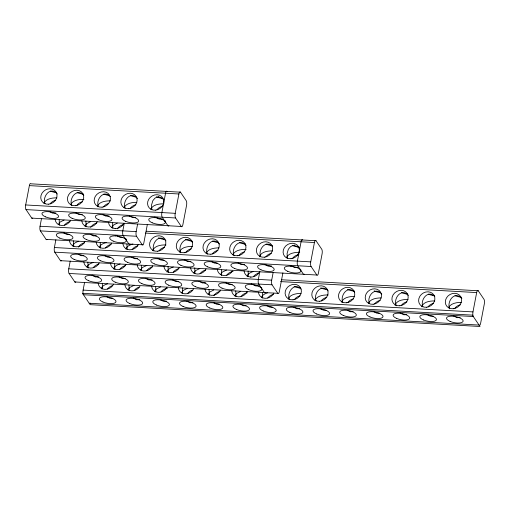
<?xml version="1.0" encoding="UTF-8"?>
<svg xmlns="http://www.w3.org/2000/svg" width="510" height="510" viewBox="0 0 510 510"><rect width="100%" height="100%" fill="white"/><g stroke="black" fill="none" stroke-linecap="round" stroke-linejoin="round"><path stroke-width="0.76" d="M125.983 249.167C126.556 246.03 130.273 244.87 132.919 244.016M152.688 250.659C154.409 245.597 161.402 244.781 166.037 244.94M179.386 252.15C181.063 247.152 187.935 246.33 192.506 246.413M341.617 302.188C343.294 297.19 350.166 296.367 354.731 296.45M72.579 246.088C73.153 243.232 76.43 242.078 78.859 241.217M99.278 247.579C99.954 244.507 103.575 243.372 106.214 242.524M261.509 297.617C262.057 294.837 265.226 293.677 267.578 292.816M288.214 299.115C289.973 294.264 296.584 293.435 301.085 293.441M84.928 226.204L86.604 223.692L90.582 221.627M111.633 227.702L113.309 225.184L117.287 223.119M208.112 294.544L209.788 292.026L213.76 289.96M234.81 296.036L236.493 293.524L240.465 291.452M314.925 300.517C316.908 295.634 323.62 294.812 328.261 294.978M87.879 262.376L88.173 268.107M100.228 242.581L100.464 248.083M114.584 263.868L114.877 269.599M126.926 244.08L127.168 249.581M141.289 265.359L141.474 270.631M59.198 219.58L59.358 225.076M73.555 240.867L73.765 246.591M85.903 221.079L86.107 226.803M112.608 222.57L112.812 228.295M128.973 284.931L129.132 290.426M155.677 286.422L155.831 291.918M182.382 287.92L182.535 293.409M209.081 289.412L209.291 295.137M221.429 269.624L221.691 275.572M235.786 290.904L235.99 296.629M248.134 271.116L248.287 276.611M262.491 292.402L262.695 298.12M58.236 224.623L60.014 222.111L64.081 220.065M86.949 267.195C87.777 264.32 91.099 263.211 93.649 262.376M123.987 207.819C125.989 203.152 132.332 202.311 136.846 202.33M128.01 289.973L129.789 287.462L134.066 285.345M150.692 209.31C152.694 204.644 159.037 203.802 163.544 203.822M154.715 291.465L156.493 288.953L160.561 286.907M181.42 292.957L183.198 290.445L187.266 288.399M220.467 274.66L222.245 272.149L226.523 270.032M232.809 254.873C234.919 250.078 241.491 249.25 246.145 249.422M102.312 283.216L102.427 288.928M168.058 266.411L168.281 272.589M194.763 267.903L194.884 273.621M25.678 204.956L29.37 185.621A3.525 1.122 -86.8 0 1 30.944 183.817L180.476 192.181L186.22 200.698A3.525 1.122 -86.8 0 1 186.564 205.339L182.873 224.674A3.525 1.122 -86.8 0 1 181.305 226.478L31.767 218.114L26.023 209.597A3.525 1.122 -86.8 0 1 25.678 204.956L175.217 213.32L178.908 193.985A3.525 1.122 -86.8 0 1 180.476 192.181M46.977 239.458A3.525 1.122 -86.8 0 1 46.123 239.4L40.379 230.883A3.525 1.122 -86.8 0 1 40.035 226.242L41.514 218.509M146.217 231.228L316.002 240.726L321.746 249.237A3.525 1.122 -86.8 0 1 322.09 253.884L318.399 273.22A3.525 1.122 -86.8 0 1 316.831 275.024L60.48 260.68L54.736 252.169A3.525 1.122 -86.8 0 1 54.398 247.528L55.87 239.789M282.897 272.952L279.352 291.516A3.525 1.122 -86.8 0 1 277.778 293.32L74.836 281.966L69.092 273.456A3.525 1.122 -86.8 0 1 68.754 268.808L70.227 261.075M90.168 303.163A3.525 1.122 -86.8 0 1 89.193 303.252L479.056 325.061A3.525 1.122 -86.8 0 0 480.63 323.257L484.321 303.922A3.525 1.122 -86.8 0 0 483.977 299.281L478.233 290.764A3.525 1.122 -86.8 0 0 476.665 292.568L472.974 311.903A3.525 1.122 -86.8 0 0 473.318 316.544L83.455 294.735A3.525 1.122 -86.8 0 1 83.111 290.094L84.584 282.361M115.725 235.92L115.846 235.276M124.236 223.437L122.814 230.871A3.525 1.122 -86.8 0 0 123.159 235.512L128.902 244.029A3.525 1.122 -86.8 0 0 129.757 244.086M126.034 239.77L126.187 238.967M147.371 224.381L143.826 242.97A3.525 1.122 -86.8 0 1 142.252 244.774L136.508 236.264A3.525 1.122 -86.8 0 1 136.17 231.616L137.585 224.183M154.772 217.623L154.893 216.973M151.808 209.769L151.566 204.944L152.821 200.704L154.97 198.141L156.812 197.211L158.706 196.994L158.827 196.35M165.081 221.474L165.234 220.671M251.251 284.465L251.373 283.815M259.902 271.237L258.347 279.416A3.525 1.122 -86.8 0 0 258.685 284.057L264.429 292.574A3.525 1.122 -86.8 0 0 265.398 292.485M261.56 288.316L261.713 287.512M277.778 293.32L272.04 284.803A3.525 1.122 -86.8 0 1 271.696 280.162L273.169 272.429M290.298 266.163L290.419 265.519M287.334 258.309L287.092 253.489L288.348 249.25L290.496 246.687L292.338 245.756L294.232 245.54L294.353 244.896M300.607 270.019L300.76 269.216M316.831 275.024L311.087 266.507A3.525 1.122 -86.8 0 1 310.743 261.866L314.434 242.53A3.525 1.122 -86.8 0 1 316.002 240.726M43.892 203.248C46.059 198.607 52.39 197.765 56.973 197.867M70.597 204.739C72.815 200.041 79.26 199.206 83.914 199.384M140.371 270.09L142.366 267.495L146.835 265.423M193.774 273.079L195.655 270.568L199.818 268.541M286.231 257.767C288.348 253.19 294.563 252.342 299.077 252.367M448.462 307.804C450.572 303.227 456.788 302.379 461.301 302.404M368.367 303.233C370.585 298.745 376.686 297.891 381.193 297.923M55.87 212.931L52.549 213.161L49.202 211.401M205.753 282.763L202.438 282.993L199.091 281.233M271.505 265.959L268.19 266.188L264.843 264.429M253.017 271.594C250.697 272.487 247.261 273.762 247.172 276.694M82.359 214.506L79.012 214.595L75.907 212.893M109.057 215.998L105.717 216.087L102.612 214.391M135.762 217.496L132.657 217.642L129.508 216.049M98.723 276.866L95.383 276.955L92.087 275.088M152.133 279.856L148.786 279.945L145.681 278.243M178.838 281.348L175.491 281.437L172.386 279.735M244.59 264.543L241.243 264.633L238.138 262.937M139.785 299.644L136.444 299.733L133.339 298.038M166.489 301.136L163.385 301.289L160.236 299.695M232.241 284.338L228.894 284.427L225.79 282.725M297.993 267.533L294.646 267.623L291.541 265.92M258.946 285.829L255.841 285.976L252.692 284.382M406.814 314.581L403.958 314.785L400.968 313.452M460.224 317.571L456.877 317.66L453.772 315.958M107.572 283.783C105.13 284.663 101.56 285.9 101.299 288.921M173.323 266.985C170.875 267.865 167.312 269.095 167.05 272.123M120.137 263.931C117.625 264.798 114.042 265.997 113.641 269.044M69.787 234.37L66.663 234.39L63.756 232.853M96.492 235.862L93.368 235.881L90.461 234.345M162.244 219.058L159.12 219.077L156.213 217.54M137.553 258.64L134.672 258.717L131.72 257.282M125.205 278.428L122.081 278.447L118.983 276.751M190.957 261.63L187.597 261.579L184.537 259.775M112.863 298.222L109.739 298.242L106.635 296.539M192.971 302.704L189.847 302.723L186.94 301.187M219.676 304.196L216.552 304.215L213.645 302.679M353.188 311.667L350.306 311.744L347.361 310.309M433.296 316.149L430.172 316.168L427.068 314.466M56.788 193.437C50.107 186.226 42.107 196.777 44.995 203.79M122.974 237.418L120.073 237.373L117.166 235.837M83.92 255.714L81.026 255.669L78.317 254.292M164.029 260.196L160.892 260.087L157.839 258.283M217.438 263.185L214.296 263.071L211.433 261.439M246.151 305.751L243.251 305.707L240.344 304.177M299.561 308.741L296.661 308.697L293.951 307.32M379.669 313.223L376.769 313.178L374.059 311.801M110.396 257.257L107.725 257.167L105.022 255.79M272.627 307.3L269.713 307.135L267.049 305.668M326.03 310.284L323.365 310.188L320.656 308.818M29.37 185.621L178.908 193.985M26.023 209.597L175.561 217.968L181.305 226.478M40.035 226.242L136.17 231.616M145.433 233.076L314.434 242.53M40.379 230.883L136.508 236.264M46.123 239.4L142.252 244.774M54.398 247.528L310.743 261.866M54.736 252.169L311.087 266.507M281.316 279.748L478.233 290.764M68.754 268.808L271.696 280.162M280.538 281.596L476.665 292.568M69.092 273.456L272.04 284.803M83.111 290.094L472.974 311.903M218.962 247.885C214.48 247.885 207.576 248.714 206.091 253.738M158.706 196.994L161.339 197.74L163.952 199.786M294.232 245.54L296.871 246.285L299.128 247.956M110.383 200.851C105.838 200.781 98.659 201.603 97.276 206.773M272.614 250.894C268.069 250.818 260.89 251.647 259.507 256.81M434.839 300.932C430.287 300.855 423.262 301.678 421.732 306.759M408.14 299.434C403.582 299.364 396.557 300.186 395.027 305.267M400.567 313.14L400.178 312.802M327.662 290.349C320.771 283.388 313.166 294.213 316.098 301.11M165.431 240.312C158.54 233.351 150.934 244.175 153.873 251.073M461.359 297.999C454.435 290.643 446.505 301.767 449.667 308.811M301.142 289.036C294.34 281.749 286.371 292.587 289.399 299.619M136.897 197.918C130.216 190.708 122.215 201.252 125.109 208.271M434.832 296.686C428.253 289.164 419.889 299.695 422.86 306.854M354.724 292.204C348.024 284.606 339.692 295.43 342.803 302.602M327.841 290.528L328.198 290.898M272.601 246.649C266.022 239.126 257.658 249.658 260.635 256.817M192.493 242.167C185.672 234.492 177.372 245.616 180.629 252.794M165.61 240.49L165.967 240.86M110.37 196.611C103.791 189.089 95.427 199.62 98.404 206.779M461.537 298.178L461.881 298.56M408.306 295.379C401.593 287.385 392.917 298.497 396.264 305.822M299.306 248.14L299.65 248.517M246.075 245.342C239.362 237.348 230.692 248.459 234.033 255.784M137.075 198.103L137.419 198.479M83.844 195.304C77.131 187.31 68.461 198.422 71.802 205.747M56.967 193.621L57.311 193.998M381.773 294.079C375.532 286.034 366.409 296.195 369.412 303.635M219.542 244.035C212.428 235.531 204.325 246.763 207.328 254.292M299.236 251.449L299.714 252.163M244.067 270.995A8.466 7.401 -34 0 0 250.703 277.038L250.894 277.319M163.71 202.91L163.952 203.26M108.541 222.456A8.466 7.401 -34 0 0 115.177 228.493L115.368 228.773M300.326 288.131A8.466 3.105 10.8 0 1 294.079 286.352M327.031 289.623A8.466 3.105 10.8 0 1 320.784 287.844M354.501 291.204A8.466 3.105 10.8 0 1 347.482 289.342M380.434 292.612A8.466 3.105 10.8 0 1 374.187 290.834M407.904 294.187A8.466 3.105 10.8 0 1 401.568 292.638M434.609 295.685A8.466 3.105 10.8 0 1 428.266 294.13M461.314 297.177A8.466 3.105 10.8 0 1 454.971 295.621M107.534 289.023A8.466 7.401 -34 0 1 112.398 285.619M113.615 284.178A8.466 7.401 -34 0 1 104.843 289.355A8.466 7.401 -34 0 1 98.207 283.318M134.238 290.515A8.466 7.401 -34 0 1 139.102 287.111M139.925 286.378A8.466 7.401 -34 0 1 131.153 290.821A8.466 7.401 -34 0 1 124.912 284.816M160.943 292.013A8.466 7.401 -34 0 1 167.376 288.271M167.019 287.168A8.466 7.401 -34 0 1 158.247 292.345A8.466 7.401 -34 0 1 151.617 286.308M187.648 293.505A8.466 7.401 -34 0 1 192.506 290.101M193.723 288.66A8.466 7.401 -34 0 1 184.951 293.837A8.466 7.401 -34 0 1 178.315 287.799M213.881 295.685A8.466 7.401 -34 0 1 220.001 291.388M220.422 290.158A8.466 7.401 -34 0 1 211.656 295.335A8.466 7.401 -34 0 1 205.02 289.298M241.051 296.495A8.466 7.401 -34 0 1 247.484 292.753M247.127 291.65A8.466 7.401 -34 0 1 238.355 296.826A8.466 7.401 -34 0 1 231.725 290.789M267.756 297.987A8.466 7.401 -34 0 1 273.405 294.378M273.832 293.142A8.466 7.401 -34 0 1 265.06 298.318A8.466 7.401 -34 0 1 258.43 292.281M294.455 299.478A8.466 7.401 -34 0 1 300.109 295.87M321.16 300.976A8.466 7.401 -34 0 1 326.814 297.362M347.865 302.468A8.466 7.401 -34 0 1 353.513 298.86M374.563 303.96A8.466 7.401 -34 0 1 380.218 300.352M401.268 305.458A8.466 7.401 -34 0 1 406.923 301.844M427.973 306.95A8.466 7.401 -34 0 1 433.621 303.342M454.678 308.442A8.466 7.401 -34 0 1 460.326 304.833M75.811 281.877A3.525 1.122 -86.8 0 1 74.836 281.966M259.475 271.862A8.466 7.401 -34 0 1 250.703 277.038M232.381 271.071A8.466 7.401 -34 0 1 223.609 275.508A8.466 7.401 -34 0 1 217.368 269.503M206.065 268.872A8.466 7.401 -34 0 1 197.293 274.048A8.466 7.401 -34 0 1 190.663 268.011M179.367 267.38A8.466 7.401 -34 0 1 170.595 272.557A8.466 7.401 -34 0 1 163.959 266.52M152.662 265.882A8.466 7.401 -34 0 1 143.89 271.059A8.466 7.401 -34 0 1 137.26 265.022M125.957 264.39A8.466 7.401 -34 0 1 117.185 269.567A8.466 7.401 -34 0 1 110.555 263.53M93.177 267.737A8.466 7.401 -34 0 1 98.832 264.129M226.695 275.209A8.466 7.401 -34 0 1 233.127 271.473M199.99 273.717A8.466 7.401 -34 0 1 205.645 270.102M173.285 272.219A8.466 7.401 -34 0 1 178.94 268.611M146.587 270.727A8.466 7.401 -34 0 1 152.235 267.119M119.882 269.235A8.466 7.401 -34 0 1 125.536 265.621M99.252 262.899A8.466 7.401 -34 0 1 90.487 268.075A8.466 7.401 -34 0 1 83.85 262.038M253.393 276.7A8.466 7.401 -34 0 1 258.258 273.296M302.653 239.98A3.525 1.122 -86.8 0 0 301.078 241.785L297.394 261.12A3.525 1.122 -86.8 0 0 297.732 265.761L303.476 274.278A3.525 1.122 -86.8 0 0 304.451 274.189M164.8 239.585A8.466 3.105 10.8 0 1 158.553 237.807M192.27 241.166A8.466 3.105 10.8 0 1 185.251 239.298M218.203 242.575A8.466 3.105 10.8 0 1 212.632 241.102M245.673 244.15A8.466 3.105 10.8 0 1 239.337 242.601M272.378 245.648A8.466 3.105 10.8 0 1 266.041 244.092M78.355 247.14A8.466 7.401 -34 0 1 84.475 242.843M84.896 241.612A8.466 7.401 -34 0 1 76.124 246.789A8.466 7.401 -34 0 1 69.494 240.752M105.525 247.949A8.466 7.401 -34 0 1 111.174 244.341M111.601 243.104A8.466 7.401 -34 0 1 102.829 248.281A8.466 7.401 -34 0 1 96.199 242.244M132.23 249.441A8.466 7.401 -34 0 1 137.879 245.833M138.306 244.602A8.466 7.401 -34 0 1 129.534 249.772A8.466 7.401 -34 0 1 122.897 243.735M158.929 250.933A8.466 7.401 -34 0 1 164.583 247.324M185.634 252.431A8.466 7.401 -34 0 1 191.288 248.823M212.338 253.923A8.466 7.401 -34 0 1 217.987 250.314M239.037 255.414A8.466 7.401 -34 0 1 244.692 251.806M265.742 256.912A8.466 7.401 -34 0 1 271.397 253.304M61.449 260.591A3.525 1.122 -86.8 0 1 60.48 260.68M299.083 247.14A8.466 3.105 10.8 0 1 292.74 245.584M292.447 258.404A8.466 7.401 -34 0 1 298.879 254.668M64.464 225.171A8.466 7.401 -34 0 1 70.119 221.563M70.539 220.326A8.466 7.401 -34 0 1 61.767 225.503A8.466 7.401 -34 0 1 55.137 219.466M90.697 227.352A8.466 7.401 -34 0 1 96.817 223.055M97.244 221.818A8.466 7.401 -34 0 1 88.472 226.995A8.466 7.401 -34 0 1 81.842 220.958M123.949 223.316A8.466 7.401 -34 0 1 115.177 228.493M117.402 228.843A8.466 7.401 -34 0 1 123.522 224.547M175.561 217.968A3.525 1.122 -86.8 0 1 175.217 213.32M167.127 191.435A3.525 1.122 -86.8 0 0 165.552 193.239L161.868 212.574A3.525 1.122 -86.8 0 0 162.206 217.215L167.949 225.732A3.525 1.122 -86.8 0 0 168.918 225.643M55.979 192.538A8.466 3.105 10.8 0 1 50.401 191.065M83.449 194.112A8.466 3.105 10.8 0 1 77.106 192.563M109.382 195.521A8.466 3.105 10.8 0 1 103.81 194.055M136.087 197.019A8.466 3.105 10.8 0 1 130.515 195.547M50.107 203.885A8.466 7.401 -34 0 1 55.756 200.277M76.812 205.377A8.466 7.401 -34 0 1 82.461 201.769M103.511 206.875A8.466 7.401 -34 0 1 108.375 203.465M130.216 208.367A8.466 7.401 -34 0 1 135.87 204.759M32.736 218.025A3.525 1.122 -86.8 0 1 31.767 218.114M162.786 198.511A8.466 3.105 10.8 0 1 156.538 196.732M156.921 209.859A8.466 7.401 -34 0 1 162.569 206.25M472.356 315.129L82.492 293.32L90.155 304.668L480.018 326.483L472.356 315.129M102.969 302.016A8.466 3.105 10.8 0 0 115.993 301.799A8.466 3.105 10.8 0 0 104.091 296.756A8.466 3.105 10.8 0 0 102.969 302.016M129.674 303.507A8.466 3.105 10.8 0 0 142.698 303.291A8.466 3.105 10.8 0 0 130.796 298.248A8.466 3.105 10.8 0 0 129.674 303.507M156.379 304.999A8.466 3.105 10.8 0 0 169.403 304.789A8.466 3.105 10.8 0 0 157.501 299.746A8.466 3.105 10.8 0 0 156.379 304.999M183.084 306.491A8.466 3.105 10.8 0 0 196.101 306.28A8.466 3.105 10.8 0 0 184.199 301.238A8.466 3.105 10.8 0 0 183.084 306.491M209.782 307.989A8.466 3.105 10.8 0 0 222.806 307.772A8.466 3.105 10.8 0 0 210.904 302.73A8.466 3.105 10.8 0 0 209.782 307.989M236.487 309.481A8.466 3.105 10.8 0 0 249.511 309.27A8.466 3.105 10.8 0 0 237.609 304.228A8.466 3.105 10.8 0 0 236.487 309.481M263.192 310.972A8.466 3.105 10.8 0 0 276.216 310.762A8.466 3.105 10.8 0 0 264.308 305.719A8.466 3.105 10.8 0 0 263.192 310.972M289.89 312.471A8.466 3.105 10.8 0 0 302.914 312.254A8.466 3.105 10.8 0 0 291.012 307.211A8.466 3.105 10.8 0 0 289.89 312.471M316.595 313.962A8.466 3.105 10.8 0 0 329.619 313.752A8.466 3.105 10.8 0 0 317.717 308.709A8.466 3.105 10.8 0 0 316.595 313.962M343.3 315.454A8.466 3.105 10.8 0 0 356.324 315.244A8.466 3.105 10.8 0 0 344.422 310.201A8.466 3.105 10.8 0 0 343.3 315.454M369.999 316.952A8.466 3.105 10.8 0 0 383.023 316.735A8.466 3.105 10.8 0 0 371.121 311.693A8.466 3.105 10.8 0 0 369.999 316.952M396.703 318.444A8.466 3.105 10.8 0 0 409.728 318.234A8.466 3.105 10.8 0 0 397.825 313.191A8.466 3.105 10.8 0 0 396.703 318.444M423.408 319.936A8.466 3.105 10.8 0 0 436.433 319.725A8.466 3.105 10.8 0 0 424.53 314.683A8.466 3.105 10.8 0 0 423.408 319.936M450.113 321.434A8.466 3.105 10.8 0 0 463.131 321.217A8.466 3.105 10.8 0 0 451.229 316.174A8.466 3.105 10.8 0 0 450.113 321.434M293.046 299.791A8.466 7.401 -34 0 0 300.39 287.551A8.466 7.401 -34 0 0 286.282 288.896A8.466 7.401 -34 0 0 293.046 299.791M319.744 301.282A8.466 7.401 -34 0 0 327.089 289.042A8.466 7.401 -34 0 0 312.987 290.394A8.466 7.401 -34 0 0 319.744 301.282M346.449 302.774A8.466 7.401 -34 0 0 353.793 290.541A8.466 7.401 -34 0 0 339.685 291.886A8.466 7.401 -34 0 0 346.449 302.774M373.154 304.266A8.466 7.401 -34 0 0 380.498 292.032A8.466 7.401 -34 0 0 366.39 293.377A8.466 7.401 -34 0 0 373.154 304.266M399.853 305.764A8.466 7.401 -34 0 0 407.197 293.524A8.466 7.401 -34 0 0 393.095 294.876A8.466 7.401 -34 0 0 399.853 305.764M426.558 307.256A8.466 7.401 -34 0 0 433.902 295.022A8.466 7.401 -34 0 0 419.8 296.367A8.466 7.401 -34 0 0 426.558 307.256M453.262 308.748A8.466 7.401 -34 0 0 460.606 296.514A8.466 7.401 -34 0 0 446.499 297.859A8.466 7.401 -34 0 0 453.262 308.748M248.695 289.629A8.466 3.105 10.8 0 0 261.84 289.54A8.466 3.105 10.8 0 0 250.104 284.433A8.466 3.105 10.8 0 0 248.695 289.629M141.882 283.656A8.466 3.105 10.8 0 0 155.027 283.56A8.466 3.105 10.8 0 0 143.291 278.46A8.466 3.105 10.8 0 0 141.882 283.656M221.99 288.137A8.466 3.105 10.8 0 0 235.135 288.042A8.466 3.105 10.8 0 0 223.399 282.942A8.466 3.105 10.8 0 0 221.99 288.137M195.292 286.645A8.466 3.105 10.8 0 0 208.437 286.55A8.466 3.105 10.8 0 0 196.701 281.443A8.466 3.105 10.8 0 0 195.292 286.645M168.587 285.154A8.466 3.105 10.8 0 0 181.732 285.058A8.466 3.105 10.8 0 0 169.996 279.952A8.466 3.105 10.8 0 0 168.587 285.154M115.183 282.164A8.466 3.105 10.8 0 0 128.329 282.068A8.466 3.105 10.8 0 0 116.586 276.962A8.466 3.105 10.8 0 0 115.183 282.164M88.479 280.672A8.466 3.105 10.8 0 0 101.624 280.577A8.466 3.105 10.8 0 0 89.887 275.47A8.466 3.105 10.8 0 0 88.479 280.672M291.031 258.71A8.466 7.401 -34 0 0 298.375 246.477A8.466 7.401 -34 0 0 284.268 247.822A8.466 7.401 -34 0 0 291.031 258.71M287.742 271.333A8.466 3.105 10.8 0 0 300.887 271.243A8.466 3.105 10.8 0 0 289.151 266.137A8.466 3.105 10.8 0 0 287.742 271.333M74.122 259.386A8.466 3.105 10.8 0 0 87.267 259.29A8.466 3.105 10.8 0 0 75.531 254.184A8.466 3.105 10.8 0 0 74.122 259.386M100.821 260.878A8.466 3.105 10.8 0 0 113.966 260.782A8.466 3.105 10.8 0 0 102.23 255.682A8.466 3.105 10.8 0 0 100.821 260.878M127.525 262.369A8.466 3.105 10.8 0 0 140.671 262.28A8.466 3.105 10.8 0 0 128.934 257.174A8.466 3.105 10.8 0 0 127.525 262.369M154.23 263.868A8.466 3.105 10.8 0 0 167.376 263.772A8.466 3.105 10.8 0 0 155.639 258.666A8.466 3.105 10.8 0 0 154.23 263.868M180.935 265.359A8.466 3.105 10.8 0 0 194.08 265.264A8.466 3.105 10.8 0 0 182.338 260.164A8.466 3.105 10.8 0 0 180.935 265.359M207.634 266.851A8.466 3.105 10.8 0 0 220.779 266.762A8.466 3.105 10.8 0 0 209.043 261.655A8.466 3.105 10.8 0 0 207.634 266.851M234.339 268.349A8.466 3.105 10.8 0 0 247.484 268.254A8.466 3.105 10.8 0 0 235.748 263.147A8.466 3.105 10.8 0 0 234.339 268.349M261.043 269.841A8.466 3.105 10.8 0 0 274.189 269.745A8.466 3.105 10.8 0 0 262.452 264.645A8.466 3.105 10.8 0 0 261.043 269.841M157.52 251.245A8.466 7.401 -34 0 0 164.858 239.005A8.466 7.401 -34 0 0 150.756 240.35A8.466 7.401 -34 0 0 157.52 251.245M184.218 252.737A8.466 7.401 -34 0 0 191.562 240.503A8.466 7.401 -34 0 0 177.461 241.848A8.466 7.401 -34 0 0 184.218 252.737M210.923 254.229A8.466 7.401 -34 0 0 218.267 241.995A8.466 7.401 -34 0 0 204.159 243.34A8.466 7.401 -34 0 0 210.923 254.229M237.628 255.727A8.466 7.401 -34 0 0 244.972 243.487A8.466 7.401 -34 0 0 230.864 244.832A8.466 7.401 -34 0 0 237.628 255.727M264.327 257.219A8.466 7.401 -34 0 0 271.671 244.985A8.466 7.401 -34 0 0 257.569 246.33A8.466 7.401 -34 0 0 264.327 257.219M113.169 241.09A8.466 3.105 10.8 0 0 126.314 240.994A8.466 3.105 10.8 0 0 114.578 235.888A8.466 3.105 10.8 0 0 113.169 241.09M59.766 238.1A8.466 3.105 10.8 0 0 72.911 238.004A8.466 3.105 10.8 0 0 61.168 232.904A8.466 3.105 10.8 0 0 59.766 238.1M86.464 239.592A8.466 3.105 10.8 0 0 99.609 239.502A8.466 3.105 10.8 0 0 87.873 234.396A8.466 3.105 10.8 0 0 86.464 239.592M155.505 210.165A8.466 7.401 -34 0 0 162.849 197.931A8.466 7.401 -34 0 0 148.741 199.276A8.466 7.401 -34 0 0 155.505 210.165M152.216 222.793A8.466 3.105 10.8 0 0 165.361 222.698A8.466 3.105 10.8 0 0 153.625 217.591A8.466 3.105 10.8 0 0 152.216 222.793M45.403 216.814A8.466 3.105 10.8 0 0 58.548 216.724A8.466 3.105 10.8 0 0 46.812 211.618A8.466 3.105 10.8 0 0 45.403 216.814M72.108 218.312A8.466 3.105 10.8 0 0 85.253 218.216A8.466 3.105 10.8 0 0 73.516 213.11A8.466 3.105 10.8 0 0 72.108 218.312M98.812 219.804A8.466 3.105 10.8 0 0 111.958 219.708A8.466 3.105 10.8 0 0 100.221 214.602A8.466 3.105 10.8 0 0 98.812 219.804M125.517 221.295A8.466 3.105 10.8 0 0 138.663 221.2A8.466 3.105 10.8 0 0 126.92 216.1A8.466 3.105 10.8 0 0 125.517 221.295M48.692 204.191A8.466 7.401 -34 0 0 56.036 191.958A8.466 7.401 -34 0 0 41.935 193.303A8.466 7.401 -34 0 0 48.692 204.191M75.397 205.689A8.466 7.401 -34 0 0 82.741 193.449A8.466 7.401 -34 0 0 68.633 194.794A8.466 7.401 -34 0 0 75.397 205.689M102.102 207.181A8.466 7.401 -34 0 0 109.44 194.941A8.466 7.401 -34 0 0 95.338 196.293A8.466 7.401 -34 0 0 102.102 207.181M128.8 208.673A8.466 7.401 -34 0 0 136.144 196.439A8.466 7.401 -34 0 0 122.043 197.784A8.466 7.401 -34 0 0 128.8 208.673"/></g></svg>
